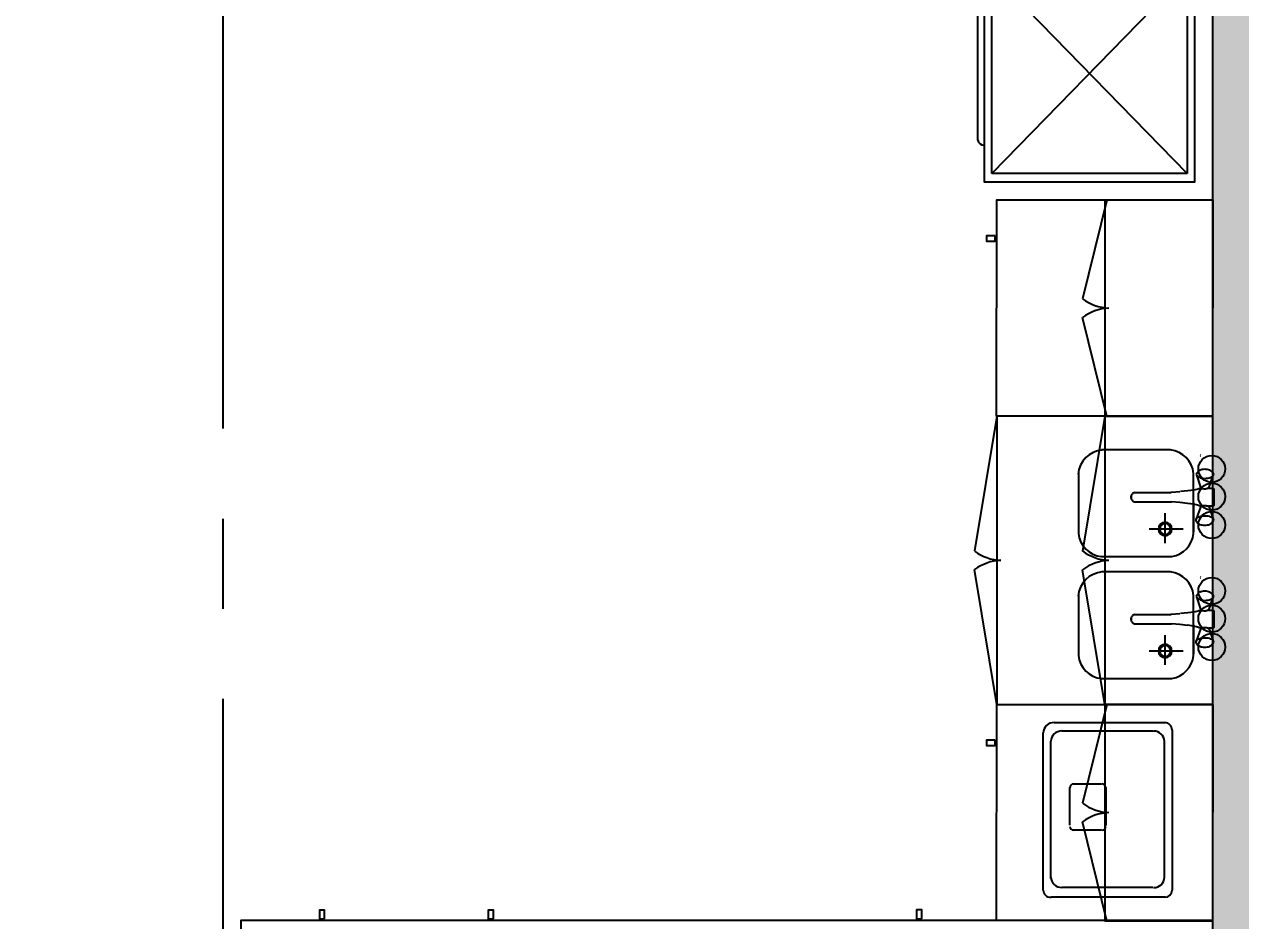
# Model space of a CAD drawing. Header units: millimetres. Extents: x -9318 to 9016603, y 0 to 838141.
# Drawn here: x 74851 to 78229, y 338155 to 340642 of the extents above; entities that cross this region are included whole.
import ezdxf
from ezdxf import colors
from ezdxf.entities.mleader import LeaderData, LeaderLine
from ezdxf.math import Vec2, Vec3

# ---------------------------------------------------------------- set-up
doc = ezdxf.new("R2010")
doc.units = ezdxf.units.MM
doc.linetypes.add('CENTER', pattern=[2, 1.25, -0.25, 0.25, -0.25])
doc.layers.add('ТХ_ВК_оборуд.ТХ', color=250, linetype='Continuous')
doc.styles.add('ISOCPEUR', font='isocpeur.ttf', dxfattribs={"width": 0.7})

# ---------------------------------------------------------------- blocks, each defined once
blk = doc.blocks.new('_DotSmall')
at = {"color": 8, "linetype": 'ByBlock', "const_width": 0.5}
blk.add_lwpolyline([(-0.0625, 0, 1), (0.0625, 0, 1)], format="xyb", close=True, dxfattribs=at)
blk = doc.blocks.new('шкаф мойка 2-х 800х600')
at = {"color": 8, "extrusion": (-6.19743e-05, -0.000470712, 1)}
for p, q in [((-12240, -147209, 0), (-12178.1, -147583.1, 0)), ((-12240, -147909, -0.1), (-12240, -147309, 0.1)), ((-12240, -148009, 0), (-12178.1, -147634.9, 0))]:
    blk.add_line(p, q, dxfattribs=at)
at = {"color": 8}
blk.add_lwpolyline([(-12240, -148009), (-12240, -147209), (-12840, -147209), (-12840, -148009)], close=True, dxfattribs=at)
at = {"color": 8, "extrusion": (-6.19743e-05, -0.000470712, 1)}
for centre, radius, start, end in [((-12257, -147476.8, 70.2), 132.3, 272.7246, 306.5699), ((-12256.4, -147739.6, 70.2), 130.8, 53.2335, 87.489)]:
    blk.add_arc(centre, radius, start, end, dxfattribs=at)
at = {"layer": 'ТХ_ВК_оборуд.ТХ', "color": 8}
for p, q in [((-12707.6, -147318.5), (-12707.7, -147401.6)), ((-12841.4, -147382.3), (-12841, -147380.2)), ((-12841, -147380.2), (-12839.9, -147378.2)), ((-12839.9, -147378.2), (-12836.2, -147373.7)), ((-12836.2, -147373.7), (-12834.7, -147372.1)), ((-12834.7, -147372.1), (-12832.7, -147370.7)), ((-12832.7, -147370.7), (-12830.2, -147369.4)), ((-12830.2, -147369.4), (-12827.4, -147368.4)), ((-12827.4, -147368.4), (-12824.2, -147367.7)), ((-12824.2, -147367.7), (-12820.8, -147367.2)), ((-12820.8, -147367.2), (-12817.4, -147367.1)), ((-12817.4, -147367.1), (-12813.9, -147367.2)), ((-12813.9, -147367.2), (-12810.5, -147367.7)), ((-12810.5, -147367.7), (-12807.4, -147368.4)), ((-12807.4, -147368.4), (-12804.5, -147369.4)), ((-12804.5, -147369.4), (-12802.1, -147370.7)), ((-12802.1, -147370.7), (-12800.1, -147372.1)), ((-12800.1, -147372.1), (-12798.6, -147373.7)), ((-12794.8, -147378.2), (-12798.6, -147373.7)), ((-12794.8, -147378.2), (-12793.7, -147380.2)), ((-12793.7, -147380.2), (-12793.4, -147382.3)), ((-12757.5, -147357.2), (-12663.3, -147357.3)), ((-12841, -147384.4), (-12841.4, -147382.3)), ((-12839.9, -147386.4), (-12841, -147384.4)), ((-12839.9, -147386.4), (-12841, -147384.4)), ((-12829.2, -147418), (-12841, -147384.4)), ((-12838.2, -147388.3), (-12839.9, -147386.4)), ((-12838.2, -147388.3), (-12839.9, -147386.4)), ((-12835.8, -147390), (-12838.2, -147388.3)), ((-12835.8, -147390), (-12838.2, -147388.3)), ((-12832.8, -147391.5), (-12835.8, -147390)), ((-12832.8, -147391.5), (-12835.8, -147390)), ((-12829.4, -147392.7), (-12832.8, -147391.5)), ((-12829.4, -147392.7), (-12832.8, -147391.5)), ((-12825.6, -147393.6), (-12829.4, -147392.7)), ((-12825.6, -147393.6), (-12829.4, -147392.7)), ((-12821.5, -147394.1), (-12825.6, -147393.6)), ((-12821.5, -147394.1), (-12825.6, -147393.6)), ((-12817.4, -147394.3), (-12821.5, -147394.1)), ((-12817.4, -147394.3), (-12821.5, -147394.1)), ((-12813.2, -147394.1), (-12817.4, -147394.3)), ((-12813.2, -147394.1), (-12817.4, -147394.3)), ((-12809.2, -147393.6), (-12813.2, -147394.1)), ((-12809.2, -147393.6), (-12813.2, -147394.1)), ((-12805.4, -147392.7), (-12809.2, -147393.6)), ((-12805.4, -147392.7), (-12809.2, -147393.6)), ((-12805.6, -147418), (-12793.7, -147384.4)), ((-12801.9, -147391.5), (-12805.4, -147392.7)), ((-12801.9, -147391.5), (-12805.4, -147392.7)), ((-12799, -147390), (-12801.9, -147391.5)), ((-12799, -147390), (-12801.9, -147391.5)), ((-12796.6, -147388.3), (-12799, -147390)), ((-12794.8, -147386.4), (-12796.6, -147388.3)), ((-12793.7, -147384.4), (-12794.8, -147386.4)), ((-12793.4, -147382.3), (-12793.7, -147384.4)), ((-12842.4, -147423.6), (-12842.3, -147423.1)), ((-12842.4, -147423.6), (-12842.3, -147423.1)), ((-12842.4, -147467.6), (-12842.4, -147423.6)), ((-12842.3, -147423.1), (-12842.2, -147422.6)), ((-12842.3, -147423.1), (-12842.2, -147422.6)), ((-12842.2, -147422.6), (-12842, -147422.1)), ((-12842.2, -147422.6), (-12842, -147422.1)), ((-12842, -147422.1), (-12841.7, -147421.7)), ((-12842, -147422.1), (-12841.7, -147421.7)), ((-12841.7, -147421.7), (-12841.3, -147421.3)), ((-12841.7, -147421.7), (-12841.3, -147421.3)), ((-12841.3, -147421.3), (-12840.9, -147421)), ((-12841.3, -147421.3), (-12840.9, -147421)), ((-12840.9, -147421), (-12840.4, -147420.8)), ((-12840.9, -147421), (-12840.4, -147420.8)), ((-12840.4, -147420.8), (-12839.9, -147420.6)), ((-12840.4, -147420.8), (-12839.9, -147420.6)), ((-12839.9, -147420.6), (-12839.4, -147420.6)), ((-12839.9, -147420.6), (-12839.4, -147420.6)), ((-12839.4, -147420.6), (-12827.4, -147420.6)), ((-12828.7, -147419), (-12829.2, -147418)), ((-12828.7, -147419), (-12829.2, -147418)), ((-12827.8, -147419.9), (-12828.7, -147419)), ((-12827.8, -147419.9), (-12828.7, -147419)), ((-12826.6, -147420.8), (-12827.8, -147419.9)), ((-12826.6, -147420.8), (-12827.8, -147419.9)), ((-12827.4, -147420.6), (-12827.4, -147420.2)), ((-12825.1, -147421.5), (-12826.6, -147420.8)), ((-12825.1, -147421.5), (-12826.6, -147420.8)), ((-12823.4, -147422.1), (-12825.1, -147421.5)), ((-12823.4, -147422.1), (-12825.1, -147421.5)), ((-12821.5, -147422.6), (-12823.4, -147422.1)), ((-12821.5, -147422.6), (-12823.4, -147422.1)), ((-12819.5, -147422.8), (-12821.5, -147422.6)), ((-12819.5, -147422.8), (-12821.5, -147422.6)), ((-12817.4, -147422.9), (-12819.5, -147422.8)), ((-12817.4, -147422.9), (-12819.5, -147422.8)), ((-12815.3, -147422.8), (-12817.4, -147422.9)), ((-12815.3, -147422.8), (-12817.4, -147422.9)), ((-12813.3, -147422.6), (-12815.3, -147422.8)), ((-12813.3, -147422.6), (-12815.3, -147422.8)), ((-12811.4, -147422.1), (-12813.3, -147422.6)), ((-12811.4, -147422.1), (-12813.3, -147422.6)), ((-12809.7, -147421.5), (-12811.4, -147422.1)), ((-12809.7, -147421.5), (-12811.4, -147422.1)), ((-12808.2, -147420.8), (-12809.7, -147421.5)), ((-12808.2, -147420.8), (-12809.7, -147421.5)), ((-12807, -147419.9), (-12808.2, -147420.8)), ((-12807, -147419.9), (-12808.2, -147420.8)), ((-12807.4, -147420.6), (-12807.4, -147420.2)), ((-12807.4, -147420.6), (-12805.4, -147420.6)), ((-12807.4, -147420.6), (-12805.4, -147420.6)), ((-12806.1, -147419), (-12807, -147419.9)), ((-12806.1, -147419), (-12807, -147419.9)), ((-12805.6, -147418), (-12806.1, -147419)), ((-12805.6, -147418), (-12806.1, -147419)), ((-12805.4, -147420.6), (-12804.9, -147420.6)), ((-12805.4, -147420.6), (-12804.9, -147420.6)), ((-12804.9, -147420.6), (-12804.3, -147420.8)), ((-12804.9, -147420.6), (-12804.3, -147420.8)), ((-12804.3, -147420.8), (-12797.5, -147423.7)), ((-12804.3, -147420.8), (-12797.5, -147423.7)), ((-12797.8, -147423.6), (-12785.7, -147426.3)), ((-12785.7, -147426.3), (-12769.5, -147428.6)), ((-12769.6, -147428.5), (-12748.5, -147430.6)), ((-12748.5, -147430.6), (-12725.2, -147432.4)), ((-12723.2, -147432.6), (-12725.2, -147432.4)), ((-12723.2, -147432.6), (-12725.2, -147432.4)), ((-12723.1, -147432.6), (-12723.2, -147432.6)), ((-12622.4, -147432.6), (-12723.2, -147432.6)), ((-12620.4, -147433.2), (-12622.4, -147432.6)), ((-12620.4, -147433.2), (-12622.4, -147432.6)), ((-12618.6, -147434.2), (-12620.4, -147433.2)), ((-12618.6, -147434.2), (-12620.4, -147433.2)), ((-12616.8, -147435.5), (-12618.6, -147434.2)), ((-12615.4, -147437.2), (-12616.8, -147435.5)), ((-12615.4, -147437.2), (-12616.8, -147435.5)), ((-12614.2, -147439), (-12615.4, -147437.2)), ((-12614.2, -147439), (-12615.4, -147437.2)), ((-12613.3, -147441.1), (-12614.2, -147439)), ((-12613.3, -147441.1), (-12614.2, -147439)), ((-12613.3, -147440.6), (-12614, -147439.5)), ((-12612.7, -147442.2), (-12613.3, -147440.6)), ((-12612.8, -147443.3), (-12613.3, -147441.1)), ((-12612.8, -147443.3), (-12613.3, -147441.1)), ((-12613.3, -147450), (-12612.8, -147447.8)), ((-12613.3, -147450), (-12612.8, -147447.8)), ((-12612.6, -147445.6), (-12612.8, -147443.3)), ((-12612.6, -147445.6), (-12612.8, -147443.3)), ((-12612.8, -147447.8), (-12612.6, -147445.6)), ((-12612.8, -147447.8), (-12612.6, -147445.6)), ((-12612.3, -147443.8), (-12612.7, -147442.2)), ((-12612.7, -147449), (-12612.3, -147447.3)), ((-12612.2, -147445.6), (-12612.3, -147443.8)), ((-12612.3, -147447.3), (-12612.2, -147445.6)), ((-12842.3, -147468.1), (-12842.4, -147467.6)), ((-12842.3, -147468.1), (-12842.4, -147467.6)), ((-12842.2, -147468.6), (-12842.3, -147468.1)), ((-12842.2, -147468.6), (-12842.3, -147468.1)), ((-12842, -147469.1), (-12842.2, -147468.6)), ((-12842, -147469.1), (-12842.2, -147468.6)), ((-12841.7, -147469.5), (-12842, -147469.1)), ((-12841.7, -147469.5), (-12842, -147469.1)), ((-12841.3, -147469.9), (-12841.7, -147469.5)), ((-12841.3, -147469.9), (-12841.7, -147469.5)), ((-12840.9, -147470.2), (-12841.3, -147469.9)), ((-12840.9, -147470.2), (-12841.3, -147469.9)), ((-12829.2, -147473.2), (-12841, -147506.8)), ((-12829.2, -147473.2), (-12841, -147506.8)), ((-12840.4, -147470.4), (-12840.9, -147470.2)), ((-12840.4, -147470.4), (-12840.9, -147470.2)), ((-12839.9, -147470.5), (-12840.4, -147470.4)), ((-12839.9, -147470.5), (-12840.4, -147470.4)), ((-12839.4, -147470.6), (-12839.9, -147470.5)), ((-12839.4, -147470.6), (-12839.9, -147470.5)), ((-12827.4, -147470.6), (-12839.4, -147470.6)), ((-12829.2, -147473.2), (-12828.7, -147472.2)), ((-12829.2, -147473.2), (-12828.7, -147472.2)), ((-12828.7, -147472.2), (-12827.8, -147471.2)), ((-12828.7, -147472.2), (-12827.8, -147471.2)), ((-12827.8, -147471.2), (-12826.6, -147470.4)), ((-12827.8, -147471.2), (-12826.6, -147470.4)), ((-12827.4, -147470.6), (-12827.4, -147471)), ((-12826.6, -147470.4), (-12825.1, -147469.6)), ((-12826.6, -147470.4), (-12825.1, -147469.6)), ((-12825.1, -147469.6), (-12823.4, -147469)), ((-12825.1, -147469.6), (-12823.4, -147469)), ((-12823.4, -147469), (-12821.5, -147468.6)), ((-12823.4, -147469), (-12821.5, -147468.6)), ((-12821.5, -147468.6), (-12819.5, -147468.3)), ((-12821.5, -147468.6), (-12819.5, -147468.3)), ((-12819.5, -147468.3), (-12817.4, -147468.2)), ((-12819.5, -147468.3), (-12817.4, -147468.2)), ((-12817.4, -147468.2), (-12815.3, -147468.3)), ((-12817.4, -147468.2), (-12815.3, -147468.3)), ((-12815.3, -147468.3), (-12813.3, -147468.6)), ((-12815.3, -147468.3), (-12813.3, -147468.6)), ((-12813.3, -147468.6), (-12811.4, -147469)), ((-12813.3, -147468.6), (-12811.4, -147469)), ((-12811.4, -147469), (-12809.7, -147469.6)), ((-12811.4, -147469), (-12809.7, -147469.6)), ((-12809.7, -147469.6), (-12808.2, -147470.4)), ((-12809.7, -147469.6), (-12808.2, -147470.4)), ((-12808.2, -147470.4), (-12807, -147471.2)), ((-12808.2, -147470.4), (-12807, -147471.2)), ((-12805.4, -147470.6), (-12807.4, -147470.6)), ((-12807.4, -147470.6), (-12807.4, -147471)), ((-12807, -147471.2), (-12806.1, -147472.2)), ((-12806.8, -147473.8), (-12795, -147507.4)), ((-12805.6, -147471), (-12798.7, -147468.1)), ((-12799, -147468.2), (-12787, -147465.5)), ((-12787, -147465.5), (-12770.7, -147463.2)), ((-12770.8, -147463.2), (-12749.7, -147461.2)), ((-12748.5, -147460.6), (-12725.2, -147458.8)), ((-12725.2, -147458.8), (-12723.2, -147458.6)), ((-12725.2, -147458.8), (-12723.2, -147458.6)), ((-12622.4, -147458.6), (-12723.2, -147458.6)), ((-12622.4, -147458.6), (-12723.2, -147458.6)), ((-12622.4, -147458.6), (-12620.4, -147458)), ((-12622.4, -147458.6), (-12620.4, -147458)), ((-12620.4, -147458), (-12618.6, -147457)), ((-12618.6, -147457), (-12616.8, -147455.6)), ((-12616.8, -147455.6), (-12615.4, -147454)), ((-12616.8, -147455.6), (-12615.4, -147454)), ((-12615.4, -147454), (-12614.2, -147452.1)), ((-12615.4, -147454), (-12614.2, -147452.1)), ((-12614.2, -147452.1), (-12613.3, -147450)), ((-12614.2, -147452.1), (-12613.3, -147450)), ((-12614, -147451.7), (-12613.3, -147450.6)), ((-12613.3, -147450.6), (-12612.7, -147449)), ((-12841.4, -147508.9), (-12841, -147506.8)), ((-12841, -147511), (-12841.4, -147508.9)), ((-12841, -147506.8), (-12839.9, -147504.8)), ((-12839.9, -147513), (-12841, -147511)), ((-12839.9, -147504.8), (-12838.2, -147502.9)), ((-12839.9, -147513), (-12836.2, -147517.5)), ((-12838.2, -147502.9), (-12835.8, -147501.2)), ((-12835.8, -147501.2), (-12832.8, -147499.7)), ((-12832.8, -147499.7), (-12829.4, -147498.5)), ((-12829.4, -147498.5), (-12825.6, -147497.6)), ((-12825.6, -147497.6), (-12821.5, -147497.1)), ((-12821.5, -147497.1), (-12817.4, -147496.9)), ((-12817.4, -147496.9), (-12813.2, -147497.1)), ((-12813.2, -147497.1), (-12809.2, -147497.6)), ((-12809.2, -147497.6), (-12805.4, -147498.5)), ((-12806.6, -147499.1), (-12803.2, -147500.3)), ((-12803.2, -147500.3), (-12800.2, -147501.8)), ((-12800.2, -147501.8), (-12797.8, -147503.5)), ((-12796.1, -147513.6), (-12799.8, -147518.1)), ((-12797.8, -147503.5), (-12796.1, -147505.4)), ((-12796.1, -147505.4), (-12795, -147507.4)), ((-12795, -147511.6), (-12796.1, -147513.6)), ((-12795, -147507.4), (-12794.6, -147509.5)), ((-12794.6, -147509.5), (-12795, -147511.6)), ((-12834.7, -147519.1), (-12836.2, -147517.5)), ((-12832.7, -147520.5), (-12834.7, -147519.1)), ((-12830.2, -147521.7), (-12832.7, -147520.5)), ((-12827.4, -147522.7), (-12830.2, -147521.7)), ((-12824.2, -147523.5), (-12827.4, -147522.7)), ((-12820.8, -147523.9), (-12824.2, -147523.5)), ((-12817.4, -147524.1), (-12820.8, -147523.9)), ((-12813.9, -147523.9), (-12817.4, -147524.1)), ((-12810.5, -147523.5), (-12813.9, -147523.9)), ((-12807.4, -147522.7), (-12810.5, -147523.5)), ((-12804.5, -147521.7), (-12807.4, -147522.7)), ((-12803.3, -147521.1), (-12805.8, -147522.4)), ((-12801.3, -147519.7), (-12803.3, -147521.1)), ((-12799.8, -147518.1), (-12801.3, -147519.7)), ((-12806.1, -147562.2), (-12805.6, -147563.2)), ((-12804.9, -147560.5), (-12805.4, -147560.6)), ((-12804.9, -147560.5), (-12805.4, -147560.6)), ((-12804.3, -147560.4), (-12804.9, -147560.5)), ((-12707.6, -147657), (-12707.7, -147740.1)), ((-12841.4, -147720.8), (-12841, -147718.7)), ((-12841, -147718.7), (-12839.9, -147716.7)), ((-12839.9, -147716.7), (-12836.2, -147712.2)), ((-12836.2, -147712.2), (-12834.7, -147710.6)), ((-12834.7, -147710.6), (-12832.7, -147709.2)), ((-12832.7, -147709.2), (-12830.2, -147707.9)), ((-12830.2, -147707.9), (-12827.4, -147706.9)), ((-12827.4, -147706.9), (-12824.2, -147706.2)), ((-12824.2, -147706.2), (-12820.8, -147705.7)), ((-12820.8, -147705.7), (-12817.4, -147705.6)), ((-12817.4, -147705.6), (-12813.9, -147705.7)), ((-12813.9, -147705.7), (-12810.5, -147706.2)), ((-12810.5, -147706.2), (-12807.4, -147706.9)), ((-12807.4, -147706.9), (-12804.5, -147707.9)), ((-12804.5, -147707.9), (-12802.1, -147709.2)), ((-12802.1, -147709.2), (-12800.1, -147710.6)), ((-12800.1, -147710.6), (-12798.6, -147712.2)), ((-12794.8, -147716.7), (-12798.6, -147712.2)), ((-12794.8, -147716.7), (-12793.7, -147718.7)), ((-12793.7, -147718.7), (-12793.4, -147720.8)), ((-12757.5, -147695.8), (-12663.3, -147695.8)), ((-12841, -147722.9), (-12841.4, -147720.8)), ((-12839.9, -147724.9), (-12841, -147722.9)), ((-12839.9, -147724.9), (-12841, -147722.9)), ((-12829.2, -147756.5), (-12841, -147722.9)), ((-12838.2, -147726.8), (-12839.9, -147724.9)), ((-12838.2, -147726.8), (-12839.9, -147724.9)), ((-12835.8, -147728.5), (-12838.2, -147726.8)), ((-12835.8, -147728.5), (-12838.2, -147726.8)), ((-12832.8, -147730), (-12835.8, -147728.5)), ((-12832.8, -147730), (-12835.8, -147728.5)), ((-12829.4, -147731.2), (-12832.8, -147730)), ((-12829.4, -147731.2), (-12832.8, -147730)), ((-12825.6, -147732.1), (-12829.4, -147731.2)), ((-12825.6, -147732.1), (-12829.4, -147731.2)), ((-12821.5, -147732.6), (-12825.6, -147732.1)), ((-12821.5, -147732.6), (-12825.6, -147732.1)), ((-12817.4, -147732.8), (-12821.5, -147732.6)), ((-12817.4, -147732.8), (-12821.5, -147732.6)), ((-12813.2, -147732.6), (-12817.4, -147732.8)), ((-12813.2, -147732.6), (-12817.4, -147732.8)), ((-12809.2, -147732.1), (-12813.2, -147732.6)), ((-12809.2, -147732.1), (-12813.2, -147732.6)), ((-12805.4, -147731.2), (-12809.2, -147732.1)), ((-12805.4, -147731.2), (-12809.2, -147732.1)), ((-12805.6, -147756.5), (-12793.7, -147722.9)), ((-12801.9, -147730), (-12805.4, -147731.2)), ((-12801.9, -147730), (-12805.4, -147731.2)), ((-12799, -147728.5), (-12801.9, -147730)), ((-12799, -147728.5), (-12801.9, -147730)), ((-12796.6, -147726.8), (-12799, -147728.5)), ((-12794.8, -147724.9), (-12796.6, -147726.8)), ((-12793.7, -147722.9), (-12794.8, -147724.9)), ((-12793.4, -147720.8), (-12793.7, -147722.9)), ((-12842.4, -147762.1), (-12842.3, -147761.6)), ((-12842.4, -147762.1), (-12842.3, -147761.6)), ((-12842.4, -147806.1), (-12842.4, -147762.1)), ((-12842.3, -147761.6), (-12842.2, -147761.1)), ((-12842.3, -147761.6), (-12842.2, -147761.1)), ((-12842.2, -147761.1), (-12842, -147760.6)), ((-12842.2, -147761.1), (-12842, -147760.6)), ((-12842, -147760.6), (-12841.7, -147760.2)), ((-12842, -147760.6), (-12841.7, -147760.2)), ((-12841.7, -147760.2), (-12841.3, -147759.8)), ((-12841.7, -147760.2), (-12841.3, -147759.8)), ((-12841.3, -147759.8), (-12840.9, -147759.5)), ((-12841.3, -147759.8), (-12840.9, -147759.5)), ((-12840.9, -147759.5), (-12840.4, -147759.3)), ((-12840.9, -147759.5), (-12840.4, -147759.3)), ((-12840.4, -147759.3), (-12839.9, -147759.1)), ((-12840.4, -147759.3), (-12839.9, -147759.1)), ((-12839.9, -147759.1), (-12839.4, -147759.1)), ((-12839.9, -147759.1), (-12839.4, -147759.1)), ((-12839.4, -147759.1), (-12827.4, -147759.1)), ((-12828.7, -147757.5), (-12829.2, -147756.5)), ((-12828.7, -147757.5), (-12829.2, -147756.5)), ((-12827.8, -147758.4), (-12828.7, -147757.5)), ((-12827.8, -147758.4), (-12828.7, -147757.5)), ((-12826.6, -147759.3), (-12827.8, -147758.4)), ((-12826.6, -147759.3), (-12827.8, -147758.4)), ((-12827.4, -147759.1), (-12827.4, -147758.7)), ((-12825.1, -147760), (-12826.6, -147759.3)), ((-12825.1, -147760), (-12826.6, -147759.3)), ((-12823.4, -147760.6), (-12825.1, -147760)), ((-12823.4, -147760.6), (-12825.1, -147760)), ((-12821.5, -147761.1), (-12823.4, -147760.6)), ((-12821.5, -147761.1), (-12823.4, -147760.6)), ((-12819.5, -147761.3), (-12821.5, -147761.1)), ((-12819.5, -147761.3), (-12821.5, -147761.1)), ((-12817.4, -147761.4), (-12819.5, -147761.3)), ((-12817.4, -147761.4), (-12819.5, -147761.3)), ((-12815.3, -147761.3), (-12817.4, -147761.4)), ((-12815.3, -147761.3), (-12817.4, -147761.4)), ((-12813.3, -147761.1), (-12815.3, -147761.3)), ((-12813.3, -147761.1), (-12815.3, -147761.3)), ((-12811.4, -147760.6), (-12813.3, -147761.1)), ((-12811.4, -147760.6), (-12813.3, -147761.1)), ((-12809.7, -147760), (-12811.4, -147760.6)), ((-12809.7, -147760), (-12811.4, -147760.6)), ((-12808.2, -147759.3), (-12809.7, -147760)), ((-12808.2, -147759.3), (-12809.7, -147760)), ((-12807, -147758.4), (-12808.2, -147759.3)), ((-12807, -147758.4), (-12808.2, -147759.3)), ((-12807.4, -147759.1), (-12807.4, -147758.7)), ((-12807.4, -147759.1), (-12805.4, -147759.1)), ((-12807.4, -147759.1), (-12805.4, -147759.1)), ((-12806.1, -147757.5), (-12807, -147758.4)), ((-12806.1, -147757.5), (-12807, -147758.4)), ((-12805.6, -147756.5), (-12806.1, -147757.5)), ((-12805.6, -147756.5), (-12806.1, -147757.5)), ((-12805.4, -147759.1), (-12804.9, -147759.1)), ((-12805.4, -147759.1), (-12804.9, -147759.1)), ((-12804.9, -147759.1), (-12804.3, -147759.3)), ((-12804.9, -147759.1), (-12804.3, -147759.3)), ((-12804.3, -147759.3), (-12797.5, -147762.2)), ((-12804.3, -147759.3), (-12797.5, -147762.2)), ((-12797.8, -147762.1), (-12785.7, -147764.8)), ((-12785.7, -147764.8), (-12769.5, -147767.1)), ((-12769.6, -147767.1), (-12748.5, -147769.1)), ((-12748.5, -147769.1), (-12725.2, -147770.9)), ((-12723.2, -147771.1), (-12725.2, -147770.9)), ((-12723.2, -147771.1), (-12725.2, -147770.9)), ((-12723.1, -147771.1), (-12723.2, -147771.1)), ((-12622.4, -147771.1), (-12723.2, -147771.1)), ((-12620.4, -147771.7), (-12622.4, -147771.1)), ((-12620.4, -147771.7), (-12622.4, -147771.1)), ((-12618.6, -147772.7), (-12620.4, -147771.7)), ((-12618.6, -147772.7), (-12620.4, -147771.7)), ((-12616.8, -147774.1), (-12618.6, -147772.7)), ((-12615.4, -147775.7), (-12616.8, -147774.1)), ((-12615.4, -147775.7), (-12616.8, -147774.1)), ((-12614.2, -147777.5), (-12615.4, -147775.7)), ((-12614.2, -147777.5), (-12615.4, -147775.7)), ((-12613.3, -147779.6), (-12614.2, -147777.5)), ((-12613.3, -147779.6), (-12614.2, -147777.5)), ((-12613.3, -147779.1), (-12614, -147778)), ((-12612.7, -147780.7), (-12613.3, -147779.1)), ((-12612.8, -147781.8), (-12613.3, -147779.6)), ((-12612.8, -147781.8), (-12613.3, -147779.6)), ((-12613.3, -147788.5), (-12612.8, -147786.3)), ((-12613.3, -147788.5), (-12612.8, -147786.3)), ((-12612.6, -147784.1), (-12612.8, -147781.8)), ((-12612.6, -147784.1), (-12612.8, -147781.8)), ((-12612.8, -147786.3), (-12612.6, -147784.1)), ((-12612.8, -147786.3), (-12612.6, -147784.1)), ((-12612.3, -147782.4), (-12612.7, -147780.7)), ((-12612.7, -147787.5), (-12612.3, -147785.8)), ((-12612.2, -147784.1), (-12612.3, -147782.4)), ((-12612.3, -147785.8), (-12612.2, -147784.1)), ((-12842.3, -147806.6), (-12842.4, -147806.1)), ((-12842.3, -147806.6), (-12842.4, -147806.1)), ((-12842.2, -147807.1), (-12842.3, -147806.6)), ((-12842.2, -147807.1), (-12842.3, -147806.6)), ((-12842, -147807.6), (-12842.2, -147807.1)), ((-12842, -147807.6), (-12842.2, -147807.1)), ((-12841.7, -147808), (-12842, -147807.6)), ((-12841.7, -147808), (-12842, -147807.6)), ((-12841.3, -147808.4), (-12841.7, -147808)), ((-12841.3, -147808.4), (-12841.7, -147808)), ((-12840.9, -147808.7), (-12841.3, -147808.4)), ((-12840.9, -147808.7), (-12841.3, -147808.4)), ((-12829.2, -147811.7), (-12841, -147845.3)), ((-12829.2, -147811.7), (-12841, -147845.3)), ((-12840.4, -147808.9), (-12840.9, -147808.7)), ((-12840.4, -147808.9), (-12840.9, -147808.7)), ((-12839.9, -147809), (-12840.4, -147808.9)), ((-12839.9, -147809), (-12840.4, -147808.9)), ((-12839.4, -147809.1), (-12839.9, -147809)), ((-12839.4, -147809.1), (-12839.9, -147809)), ((-12827.4, -147809.1), (-12839.4, -147809.1)), ((-12829.2, -147811.7), (-12828.7, -147810.7)), ((-12829.2, -147811.7), (-12828.7, -147810.7)), ((-12828.7, -147810.7), (-12827.8, -147809.7)), ((-12828.7, -147810.7), (-12827.8, -147809.7)), ((-12827.8, -147809.7), (-12826.6, -147808.9)), ((-12827.8, -147809.7), (-12826.6, -147808.9)), ((-12827.4, -147809.1), (-12827.4, -147809.5)), ((-12826.6, -147808.9), (-12825.1, -147808.2)), ((-12826.6, -147808.9), (-12825.1, -147808.2)), ((-12825.1, -147808.2), (-12823.4, -147807.6)), ((-12825.1, -147808.2), (-12823.4, -147807.6)), ((-12823.4, -147807.6), (-12821.5, -147807.1)), ((-12823.4, -147807.6), (-12821.5, -147807.1)), ((-12821.5, -147807.1), (-12819.5, -147806.8)), ((-12821.5, -147807.1), (-12819.5, -147806.8)), ((-12819.5, -147806.8), (-12817.4, -147806.7)), ((-12819.5, -147806.8), (-12817.4, -147806.7)), ((-12817.4, -147806.7), (-12815.3, -147806.8)), ((-12817.4, -147806.7), (-12815.3, -147806.8)), ((-12815.3, -147806.8), (-12813.3, -147807.1)), ((-12815.3, -147806.8), (-12813.3, -147807.1)), ((-12813.3, -147807.1), (-12811.4, -147807.6)), ((-12813.3, -147807.1), (-12811.4, -147807.6)), ((-12811.4, -147807.6), (-12809.7, -147808.2)), ((-12811.4, -147807.6), (-12809.7, -147808.2)), ((-12809.7, -147808.2), (-12808.2, -147808.9)), ((-12809.7, -147808.2), (-12808.2, -147808.9)), ((-12808.2, -147808.9), (-12807, -147809.7)), ((-12808.2, -147808.9), (-12807, -147809.7)), ((-12805.4, -147809.1), (-12807.4, -147809.1)), ((-12807.4, -147809.1), (-12807.4, -147809.5)), ((-12807, -147809.7), (-12806.1, -147810.7)), ((-12806.8, -147812.3), (-12795, -147845.9)), ((-12805.6, -147809.5), (-12798.7, -147806.6)), ((-12799, -147806.7), (-12787, -147804)), ((-12787, -147804), (-12770.7, -147801.7)), ((-12770.8, -147801.7), (-12749.7, -147799.7)), ((-12748.5, -147799.1), (-12725.2, -147797.3)), ((-12725.2, -147797.3), (-12723.2, -147797.1)), ((-12725.2, -147797.3), (-12723.2, -147797.1)), ((-12622.4, -147797.1), (-12723.2, -147797.1)), ((-12622.4, -147797.1), (-12723.2, -147797.1)), ((-12622.4, -147797.1), (-12620.4, -147796.5)), ((-12622.4, -147797.1), (-12620.4, -147796.5)), ((-12620.4, -147796.5), (-12618.6, -147795.5)), ((-12618.6, -147795.5), (-12616.8, -147794.1)), ((-12616.8, -147794.1), (-12615.4, -147792.5)), ((-12616.8, -147794.1), (-12615.4, -147792.5)), ((-12615.4, -147792.5), (-12614.2, -147790.6)), ((-12615.4, -147792.5), (-12614.2, -147790.6)), ((-12614.2, -147790.6), (-12613.3, -147788.5)), ((-12614.2, -147790.6), (-12613.3, -147788.5)), ((-12614, -147790.2), (-12613.3, -147789.1)), ((-12613.3, -147789.1), (-12612.7, -147787.5)), ((-12841.4, -147847.4), (-12841, -147845.3)), ((-12841, -147849.5), (-12841.4, -147847.4)), ((-12841, -147845.3), (-12839.9, -147843.3)), ((-12839.9, -147851.5), (-12841, -147849.5)), ((-12839.9, -147843.3), (-12838.2, -147841.4)), ((-12839.9, -147851.5), (-12836.2, -147856)), ((-12838.2, -147841.4), (-12835.8, -147839.7)), ((-12835.8, -147839.7), (-12832.8, -147838.2)), ((-12832.8, -147838.2), (-12829.4, -147837)), ((-12829.4, -147837), (-12825.6, -147836.1)), ((-12825.6, -147836.1), (-12821.5, -147835.6)), ((-12821.5, -147835.6), (-12817.4, -147835.4)), ((-12817.4, -147835.4), (-12813.2, -147835.6)), ((-12813.2, -147835.6), (-12809.2, -147836.1)), ((-12809.2, -147836.1), (-12805.4, -147837)), ((-12806.6, -147837.6), (-12803.2, -147838.8)), ((-12803.2, -147838.8), (-12800.2, -147840.3)), ((-12800.2, -147840.3), (-12797.8, -147842)), ((-12796.1, -147852.1), (-12799.8, -147856.6)), ((-12797.8, -147842), (-12796.1, -147843.9)), ((-12796.1, -147843.9), (-12795, -147845.9)), ((-12795, -147850.1), (-12796.1, -147852.1)), ((-12795, -147845.9), (-12794.6, -147848)), ((-12794.6, -147848), (-12795, -147850.1)), ((-12834.7, -147857.6), (-12836.2, -147856)), ((-12832.7, -147859), (-12834.7, -147857.6)), ((-12830.2, -147860.2), (-12832.7, -147859)), ((-12827.4, -147861.2), (-12830.2, -147860.2)), ((-12824.2, -147862), (-12827.4, -147861.2)), ((-12820.8, -147862.4), (-12824.2, -147862)), ((-12817.4, -147862.6), (-12820.8, -147862.4)), ((-12813.9, -147862.4), (-12817.4, -147862.6)), ((-12810.5, -147862), (-12813.9, -147862.4)), ((-12807.4, -147861.2), (-12810.5, -147862)), ((-12804.5, -147860.2), (-12807.4, -147861.2)), ((-12803.3, -147859.6), (-12805.8, -147860.9)), ((-12801.3, -147858.2), (-12803.3, -147859.6)), ((-12799.8, -147856.6), (-12801.3, -147858.2)), ((-12806.1, -147900.7), (-12805.6, -147901.7)), ((-12804.9, -147899), (-12805.4, -147899.1)), ((-12804.9, -147899), (-12805.4, -147899.1)), ((-12804.3, -147898.9), (-12804.9, -147899))]:
    blk.add_line(p, q, dxfattribs=at)
for points in [[(-12530.4, -147280.6), (-12725.9, -147280.6)], [(-12786.3, -147344.8), (-12786.3, -147512.5)], [(-12466.3, -147512.6), (-12466.3, -147344.8)], [(-12786.8, -147349.3), (-12786.3, -147512.5)], [(-12786.8, -147390.8), (-12786.8, -147426.5)], [(-12722.2, -147576.6), (-12530.4, -147576.6)], [(-12530.4, -147619.2), (-12725.9, -147619.2)], [(-12786.3, -147683.3), (-12786.3, -147851)], [(-12466.3, -147851.1), (-12466.3, -147683.3)], [(-12786.8, -147687.8), (-12786.3, -147851)], [(-12786.8, -147729.3), (-12786.8, -147765)], [(-12722.2, -147915.2), (-12530.4, -147915.2)]]:
    blk.add_lwpolyline(points, dxfattribs=at)
for centre in [(-12837, -147368.4), (-12837, -147447.2), (-12837, -147524.2), (-12837, -147706.9), (-12837, -147785.7), (-12837, -147862.7)]:
    blk.add_circle(centre, 37.3, dxfattribs=at)
for centre, radius, start, end in [((-12712.8, -147353.5), 74, 100.2177, 173.2241), ((-12538.4, -147352.7), 72.5, 6.2832, 83.7168), ((-12714.3, -147504.6), 72.5, 185.6753, 263.7168), ((-12537.9, -147504.8), 72, 274.1728, 356.2085), ((-12712.8, -147692), 74, 100.2177, 173.2241), ((-12538.4, -147691.2), 72.5, 6.2832, 83.7168), ((-12714.3, -147843.1), 72.5, 185.6753, 263.7168), ((-12537.9, -147843.3), 72, 274.1728, 356.2085)]:
    blk.add_arc(centre, radius, start, end, dxfattribs=at)
at = {"layer": 'ТХ_ВК_оборуд.ТХ', "color": 8, "extrusion": (0, 0, -1)}
for centre, major_axis in [((-12707.6, -147357.3), (-13.2, -13.2)), ((-12707.6, -147357.3), (-10.8, -10.8)), ((-12707.6, -147695.8), (-13.2, -13.2)), ((-12707.6, -147695.8), (-10.8, -10.8))]:
    blk.add_ellipse(centre, major_axis=major_axis, ratio=1, start_param=4.712389, end_param=10.995574, dxfattribs=at)
blk = doc.blocks.new('хол бытовой 600х600')
at = {"color": 8, "ltscale": 100}
for p, q in [((-9468.8, -146985.2), (-8912.4, -146985.2)), ((-9468.8, -147526.8), (-9468.8, -146985.2)), ((-9468.8, -146985.2), (-8912.4, -147526.8)), ((-8912.4, -146985.2), (-8912.4, -147526.8)), ((-8912.4, -147526.8), (-9468.8, -147526.8))]:
    blk.add_line(p, q, dxfattribs=at)
at = {"color": 8}
for p, q in [((-8912.4, -146985.2), (-9468.8, -147526.8)), ((-9005, -147566.3), (-9367.6, -147566.3))]:
    blk.add_line(p, q, dxfattribs=at)
blk.add_lwpolyline([(-9492.1, -146963.3), (-9492.1, -147548.7), (-8889.1, -147548.7), (-8889.1, -146963.3)], close=True, dxfattribs=at)
for centre, start, end in [((-9363.3, -147548.6), 180.3125, 256.3667), ((-9009.3, -147548.6), 283.6333, 359.6875)]:
    blk.add_arc(centre, 18.2, start, end, dxfattribs=at)
blk = doc.blocks.new('шкаф стол 1 дв 600х600')
at = {"color": 8, "extrusion": (-6.19743e-05, -0.000470712, 1), "elevation": 70.5}
blk.add_lwpolyline([(-12827.5, -147385.6), (-12826.7, -146785.7), (-12226.7, -146785.7), (-12227.5, -147385.6)], close=True, dxfattribs=at)
at = {"color": 8, "elevation": 0.9}
blk.add_lwpolyline([(-12223, -147286.3), (-12198.6, -147286.3), (-12198.6, -147271.5), (-12223, -147271.5)], close=True, dxfattribs=at)
blk = doc.blocks.new('мультиварка')
at = {"color": 8, "linetype": 'ByBlock'}
for points in [[(-9579.5, -151493.5), (-9270.2, -151493.5), (-9270.2, -151493.5)], [(-9609.7, -151958.8), (-9609.9, -151522.2)], [(-9558, -151516.8), (-9306, -151516.8), (-9306, -151516.8)], [(-9252.2, -151515), (-9252.2, -151958.8)], [(-9588.4, -151926.2), (-9588.4, -151545.4)], [(-9273.7, -151543.3), (-9273.7, -151925.6)], [(-9527.1, -151663.5), (-9448.3, -151663.5), (-9448.3, -151663.5)], [(-9536.1, -151778.1), (-9536.1, -151674.2), (-9536.1, -151674.2)], [(-9435.8, -151674.2), (-9435.8, -151778.1), (-9435.8, -151778.1)], [(-9448.3, -151792.5), (-9527.1, -151792.5), (-9527.1, -151792.5)], [(-9306, -151951.6), (-9558.2, -151951.4), (-9558.2, -151951.4)], [(-9270.2, -151978.5), (-9588.2, -151978.5), (-9588.2, -151978.5)]]:
    blk.add_lwpolyline(points, dxfattribs=at)
for points in [[(-9579.5, -151493.5), (-9595.6, -151493.5), (-9609.9, -151506), (-9609.9, -151522.1)], [(-9252.2, -151515), (-9252.2, -151502.4), (-9261.2, -151493.5), (-9271.9, -151493.5)], [(-9558, -151516.8), (-9574.1, -151516.8), (-9588.4, -151529.3), (-9588.4, -151545.4)], [(-9273.6, -151545.8), (-9273.6, -151529.7), (-9286.2, -151517.1), (-9304.1, -151517.1)], [(-9525.3, -151663.5), (-9530.7, -151663.5), (-9536.1, -151668.8), (-9536.1, -151676)], [(-9435.8, -151676), (-9435.8, -151668.8), (-9441.1, -151663.5), (-9446.5, -151663.5)], [(-9536.1, -151781.7), (-9536.1, -151787.1), (-9530.7, -151792.5), (-9525.3, -151792.5)], [(-9446.5, -151792.5), (-9441.1, -151792.5), (-9435.8, -151787.1), (-9435.8, -151781.7)], [(-9588.7, -151922.7), (-9588.7, -151938.8), (-9574.3, -151951.4), (-9558.2, -151951.4)], [(-9304.1, -151951.8), (-9286.2, -151951.8), (-9273.6, -151939.2), (-9273.6, -151923.1)], [(-9609.7, -151958.8), (-9609.7, -151969.5), (-9600.8, -151978.5), (-9588.2, -151978.5)], [(-9271.9, -151978.5), (-9261.2, -151978.5), (-9252.2, -151969.5), (-9252.2, -151958.8)]]:
    blk.add_open_spline(points, degree=3, dxfattribs=at)
blk = doc.blocks.new('шкаф навесной 800х300')
at = {"color": 8, "extrusion": (-6.19743e-05, -0.000470712, 1)}
for p, q in [((-13580.8, -146436.7, 0.8), (-13518.9, -146810.7, 0.8)), ((-13580.8, -147136.7, 0.6), (-13580.8, -146536.7, 0.9)), ((-13580.8, -147236.7, 0.8), (-13518.9, -146862.5, 0.7))]:
    blk.add_line(p, q, dxfattribs=at)
at = {"color": 8, "elevation": 0.8}
blk.add_lwpolyline([(-13880.8, -147236.7), (-13580.8, -147236.7), (-13580.8, -146436.7), (-13880.8, -146436.7)], close=True, dxfattribs=at)
at = {"color": 8, "extrusion": (-6.19743e-05, -0.000470712, 1)}
for centre, radius, start, end in [((-13597.7, -146704.4, 70.7), 132.3, 272.7246, 306.5699), ((-13597.2, -146967.3, 70.7), 130.8, 53.2335, 87.489)]:
    blk.add_arc(centre, radius, start, end, dxfattribs=at)
blk = doc.blocks.new('шакф навесной 600х300')
at = {"color": 8, "extrusion": (-6.19743e-05, -0.000470712, 1)}
for p, q in [((-13586.5, -147327, 0.9), (-13518.9, -147601.1, 0.8)), ((-13580.8, -147927, 0.6), (-13580.8, -147327, 0.9)), ((-13586.4, -147927, 0.6), (-13518.9, -147652.9, 0.7))]:
    blk.add_line(p, q, dxfattribs=at)
at = {"color": 8, "elevation": 0.8}
blk.add_lwpolyline([(-13880.8, -147927), (-13580.8, -147927), (-13580.8, -147327), (-13880.8, -147327)], close=True, dxfattribs=at)
at = {"color": 8, "extrusion": (-6.19743e-05, -0.000470712, 1)}
for centre, radius, start, end in [((-13597.7, -147494.8, 71.1), 132.3, 272.7246, 306.5699), ((-13597.2, -147757.7, 71.1), 130.8, 53.2335, 87.489)]:
    blk.add_arc(centre, radius, start, end, dxfattribs=at)
blk = doc.blocks.new('Шкаф-стол под встр. тех тип 1')
at = {"color": 8}
for points, elevation in [([(-2466.8, 604.6), (-2466.8, 628.9), (-2481.6, 628.9), (-2481.6, 604.6)], 0.6), ([(-1997.5, 604.6), (-1997.5, 628.9), (-2012.3, 628.9), (-2012.3, 604.6)], 0.6), ([(-808, 605.4), (-808, 629.8), (-822.8, 629.8), (-822.8, 605.4)], 0.9)]:
    blk.add_lwpolyline(points, close=True, dxfattribs=dict(at, elevation=elevation))
blk.add_lwpolyline([(0, 0), (0, 600), (-2700, 600), (-2700, 0)], close=True, dxfattribs=at)

msp = doc.modelspace()

# ---------------------------------------------------------------- hatches: boundary and pattern name
at = {"ltscale": 100}
h = msp.add_hatch(dxfattribs=at)
h.set_pattern_fill('AR-CONC', color=256, scale=30)
h.set_pattern_definition([(50, (140697.8, 216407.27), (215.17805, -18.82564), [22.5, -247.5]), (355, (140697.8, 216407.27), (-41.6254, 225.65764), [18, -198]), (100.45144, (140715.72, 216405.7), (173.55265, 206.832), [19.12206, -210.34263]), (46.1842, (140697.8, 216467.27), (320.1724, -49.6558), [33.75, -371.25]), (96.63564, (140724.47, 216463.14), (280.3986, 292.2356), [28.6831, -315.5141]), (351.18416, (140697.8, 216467.27), (280.3986, 292.2356), [27, -297]), (21, (140727.8, 216452.27), (179.07212, -120.78567), [22.5, -247.5]), (326, (140727.8, 216452.27), (72.9946, 217.545), [18, -198]), (71.45144, (140742.72, 216442.2), (252.0667, 96.75935), [19.12206, -210.34263]), (37.5, (140697.79, 216407.274), (3.647957, 99.868156), [0, -195.6, 0, -201, 0, -198.75]), (7.5, (140697.79, 216407.27), (78.92086, 118.32351), [0, -114.6, 0, -191.1, 0, -75.75]), (327.5, (140630.89, 216407.274), (160.14673, -6.76646), [0, -75, 0, -234, 0, -310.5]), (317.5, (140600.9, 216407.27), (174.95585, 30.0315), [0, -97.5, 0, -155.4, 0, -220.5])])
h.paths.add_polyline_path([(79107.04, 343757.96), (78987.04, 343757.96), (78987.03, 342392.96), (78272.03, 342392.96), (78272.03, 343757.96), (78152.03, 343757.96), (78152.03, 334927.94), (76602.02, 334927.96), (76602.03, 334807.96), (81202.03, 334808.19), (81202.03, 334928.2), (78272.03, 334927.95), (78272.03, 337735.75), (79752.03, 337735.76), (79752.04, 337735.79), (83452.03, 337735.79), (83452.03, 337735.75), (87602.03, 337735.75), (87602.04, 337855.45), (85670.83, 337855.43), (85670.86, 338427.56), (85550.86, 338427.57), (85550.83, 337855.59), (83572.02, 337855.75), (83572.02, 338427.58), (83452.02, 338427.59), (83452.02, 337855.78), (82430.54, 337855.78), (82430.54, 338427.59), (82447.03, 338427.59), (82550.54, 338427.59), (82550.54, 337855.78), (82447.03, 337855.76), (81202.04, 337855.76), (81202.03, 338427.59), (81202.04, 337855.75), (79632.03, 337855.76), (79632.03, 338427.59), (79632.03, 338427.59), (79632.03, 337855.76), (79752.03, 337855.75), (79752.03, 338427.59), (79632.03, 338427.59), (79632.03, 337855.75), (79107.03, 337855.75), (79107.03, 338427.59), (79107.03, 338427.59), (79107.03, 337855.75), (78272.03, 337855.75), (78272.03, 338427.59), (87602.09, 338427.31), (87601.98, 337855.45), (87602.03, 337855.45), (87602.03, 338547.59), (86879.65, 338547.35), (83572.02, 338547.59), (83572.02, 339997.59), (83452.02, 339997.59), (83452.02, 338547.59), (78272.03, 338547.59), (78272.03, 340807.96), (81202.03, 340807.96), (81202.03, 340927.96), (78272.03, 340927.96), (78272.03, 342392.96), (78987.03, 342392.96), (78987.03, 340927.96), (79107.03, 340927.96)])

# ---------------------------------------------------------------- linework, layer by layer
at = {"linetype": 'CENTER', "ltscale": 1000}
msp.add_line((75402.03, 350770.43), (75402.03, 295038.08), dxfattribs=at)
at = {"ltscale": 100}
msp.add_lwpolyline([(78152.03, 334927.94), (78152.03, 343757.96)], dxfattribs=at)

# ---------------------------------------------------------------- block references
at = {"lineweight": 0, "rotation": 270}
msp.add_blockref('хол бытовой 600х600', (225065.3, 331315.81), dxfattribs=at)
at = {"rotation": 180}
for name, p in [('шкаф стол 1 дв 600х600', (65324.49, 192769.29, -0.28)), ('шакф навесной 600х300', (64271.22, 192227.86, -0.75)), ('шкаф мойка 2-х 800х600', (65311.99, 191545.94)), ('шкаф навесной 800х300', (64271.22, 192318.26, -0.75)), ('шкаф стол 1 дв 600х600', (65324.49, 191369.29, -0.28)), ('шакф навесной 600х300', (64271.22, 190827.86, -0.75))]:
    msp.add_blockref(name, p, dxfattribs=at)
at = {"lineweight": 0}
msp.add_blockref('мультиварка', (87290.72, 490198.27), dxfattribs=at)
msp.add_blockref('Шкаф-стол под встр. тех тип 1', (78152.03, 337554.91))

# ---------------------------------------------------------------- leaders
ml = msp.add_multileader_mtext('Standard')
ml.set_content('+13,200', color=8, style='ISOCPEUR')
ml.set_leader_properties(color=8, linetype='Continuous', lineweight=-1)
ml.set_arrow_properties(name='DOTSMALL')
ml.build(insert=Vec2(0, 0))
ml.multileader.update_dxf_attribs({"has_text_frame": 1, "text_left_attachment_type": 4, "text_right_attachment_type": 4, "dogleg_length": 100, "arrow_head_size": 180})
ctx = ml.context
ctx.base_point, ctx.char_height, ctx.arrow_head_size, ctx.landing_gap_size, ctx.plane_origin = Vec3(93068.63, 826103.47), 250, 180, 50, Vec3(90907.41, 825512.23)
ctx.left_attachment, ctx.right_attachment = 4, 4
notes = []
notes.append((ctx, [(0, (0, 0, 0), (0, 0), (1, 0), 1, [])]))
ctx.mtext.insert, ctx.mtext.width, ctx.mtext.line_spacing_style, ctx.mtext.flow_direction = Vec3(93118.63, 826436.81), 852.697, 2, 5
ml = msp.add_multileader_mtext('Standard')
ml.set_content('+11,550', color=8, style='ISOCPEUR')
ml.set_leader_properties(color=8, linetype='Continuous', lineweight=-1)
ml.set_arrow_properties(name='DOTSMALL')
ml.build(insert=Vec2(0, 0))
ml.multileader.update_dxf_attribs({"has_text_frame": 1, "text_left_attachment_type": 4, "text_right_attachment_type": 4, "dogleg_length": 100, "arrow_head_size": 180})
ctx = ml.context
ctx.base_point, ctx.char_height, ctx.arrow_head_size, ctx.landing_gap_size, ctx.plane_origin = Vec3(88068.63, 825358.47), 250, 180, 50, Vec3(85907.41, 824767.23)
ctx.left_attachment, ctx.right_attachment = 4, 4
notes.append((ctx, [(0, (0, 0, 0), (0, 0), (1, 0), 1, [])]))
ctx.mtext.insert, ctx.mtext.width, ctx.mtext.line_spacing_style, ctx.mtext.flow_direction = Vec3(88118.63, 825691.81), 852.697, 2, 5
ml = msp.add_multileader_mtext('Standard')
ml.set_content('+13,700', color=8, style='ISOCPEUR')
ml.set_leader_properties(color=8, linetype='Continuous', lineweight=-1)
ml.set_arrow_properties(name='DOTSMALL')
ml.build(insert=Vec2(0, 0))
ml.multileader.update_dxf_attribs({"has_text_frame": 1, "text_left_attachment_type": 4, "text_right_attachment_type": 4, "dogleg_length": 100, "arrow_head_size": 180})
ctx = ml.context
ctx.base_point, ctx.char_height, ctx.arrow_head_size, ctx.landing_gap_size, ctx.plane_origin = Vec3(118053.07, 658154.33), 250, 180, 50, Vec3(117803.7, 657493.51)
ctx.left_attachment, ctx.right_attachment = 4, 4
notes.append((ctx, [(0, (0, 0, 0), (0, 0), (1, 0), 1, [])]))
ctx.mtext.insert, ctx.mtext.width, ctx.mtext.line_spacing_style, ctx.mtext.flow_direction = Vec3(118103.07, 658487.66), 852.697, 2, 5
ml = msp.add_multileader_mtext('Standard')
ml.set_content('+13,700', color=8, style='ISOCPEUR')
ml.set_leader_properties(color=8, linetype='Continuous', lineweight=-1)
ml.set_arrow_properties(name='DOTSMALL')
ml.build(insert=Vec2(0, 0))
ml.multileader.update_dxf_attribs({"has_text_frame": 1, "text_left_attachment_type": 4, "text_right_attachment_type": 4, "dogleg_length": 100, "arrow_head_size": 180})
ctx = ml.context
ctx.base_point, ctx.char_height, ctx.arrow_head_size, ctx.landing_gap_size, ctx.plane_origin = Vec3(79585.57, 658000.47), 250, 180, 50, Vec3(77424.36, 657409.23)
ctx.left_attachment, ctx.right_attachment = 4, 4
notes.append((ctx, [(0, (0, 0, 0), (0, 0), (1, 0), 1, [])]))
ctx.mtext.insert, ctx.mtext.width, ctx.mtext.line_spacing_style, ctx.mtext.flow_direction = Vec3(79635.57, 658333.81), 852.697, 2, 5
ml = msp.add_multileader_mtext('Standard')
ml.set_content('+15,850', color=8, style='ISOCPEUR')
ml.set_leader_properties(color=8, linetype='Continuous', lineweight=-1)
ml.set_arrow_properties(name='DOTSMALL')
ml.build(insert=Vec2(0, 0))
ml.multileader.update_dxf_attribs({"has_text_frame": 1, "text_left_attachment_type": 4, "text_right_attachment_type": 4, "dogleg_length": 100, "arrow_head_size": 180})
ctx = ml.context
ctx.base_point, ctx.char_height, ctx.arrow_head_size, ctx.landing_gap_size, ctx.plane_origin = Vec3(78411.29, 652860.4), 250, 180, 50, Vec3(78329.9, 651149.71)
ctx.left_attachment, ctx.right_attachment = 4, 4
notes.append((ctx, [(0, (0, 0, 0), (0, 0), (1, 0), 1, [])]))
ctx.mtext.insert, ctx.mtext.width, ctx.mtext.defined_height, ctx.mtext.line_spacing_style, ctx.mtext.flow_direction = Vec3(78461.29, 653193.74), 696.0353, 776.46, 2, 5
ml = msp.add_multileader_mtext('Standard')
ml.set_content('+15,850', color=8, style='ISOCPEUR')
ml.set_leader_properties(color=8, linetype='Continuous', lineweight=-1)
ml.set_arrow_properties(name='DOTSMALL')
ml.build(insert=Vec2(0, 0))
ml.multileader.update_dxf_attribs({"has_text_frame": 1, "text_left_attachment_type": 4, "text_right_attachment_type": 4, "dogleg_length": 100, "arrow_head_size": 180})
ctx = ml.context
ctx.base_point, ctx.char_height, ctx.arrow_head_size, ctx.landing_gap_size, ctx.plane_origin = Vec3(116043.29, 652621.27), 250, 180, 50, Vec3(116522.41, 649668.82)
ctx.left_attachment, ctx.right_attachment = 4, 4
notes.append((ctx, [(0, (0, 0, 0), (0, 0), (1, 0), 1, [])]))
ctx.mtext.insert, ctx.mtext.width, ctx.mtext.line_spacing_style, ctx.mtext.flow_direction = Vec3(116093.29, 652954.61), 852.697, 2, 5
ml = msp.add_multileader_mtext('Standard')
ml.set_content('+9,800', color=8, style='ISOCPEUR')
ml.set_leader_properties(color=8, linetype='Continuous', lineweight=-1)
ml.set_arrow_properties(name='DOTSMALL')
ml.build(insert=Vec2(0, 0))
ml.multileader.update_dxf_attribs({"has_text_frame": 1, "text_left_attachment_type": 4, "text_right_attachment_type": 4, "dogleg_length": 100, "arrow_head_size": 180})
ctx = ml.context
ctx.base_point, ctx.char_height, ctx.arrow_head_size, ctx.landing_gap_size, ctx.plane_origin = Vec3(118053.07, 538154.33), 250, 180, 50, Vec3(117803.7, 537493.51)
ctx.left_attachment, ctx.right_attachment = 4, 4
notes.append((ctx, [(0, (0, 0, 0), (0, 0), (1, 0), 1, [])]))
ctx.mtext.insert, ctx.mtext.width, ctx.mtext.line_spacing_style, ctx.mtext.flow_direction = Vec3(118103.07, 538487.66), 852.697, 2, 5
ml = msp.add_multileader_mtext('Standard')
ml.set_content('+9,800', color=8, style='ISOCPEUR')
ml.set_leader_properties(color=8, linetype='Continuous', lineweight=-1)
ml.set_arrow_properties(name='DOTSMALL')
ml.build(insert=Vec2(0, 0))
ml.multileader.update_dxf_attribs({"has_text_frame": 1, "text_left_attachment_type": 4, "text_right_attachment_type": 4, "dogleg_length": 100, "arrow_head_size": 180})
ctx = ml.context
ctx.base_point, ctx.char_height, ctx.arrow_head_size, ctx.landing_gap_size, ctx.plane_origin = Vec3(79585.57, 538000.47), 250, 180, 50, Vec3(77424.36, 537409.23)
ctx.left_attachment, ctx.right_attachment = 4, 4
notes.append((ctx, [(0, (0, 0, 0), (0, 0), (1, 0), 1, [])]))
ctx.mtext.insert, ctx.mtext.width, ctx.mtext.line_spacing_style, ctx.mtext.flow_direction = Vec3(79635.57, 538333.81), 852.697, 2, 5
ml = msp.add_multileader_mtext('Standard')
ml.set_content('+11,750', color=8, style='ISOCPEUR')
ml.set_leader_properties(color=8, linetype='Continuous', lineweight=-1)
ml.set_arrow_properties(name='DOTSMALL')
ml.build(insert=Vec2(0, 0))
ml.multileader.update_dxf_attribs({"has_text_frame": 1, "text_left_attachment_type": 4, "text_right_attachment_type": 4, "dogleg_length": 100, "arrow_head_size": 180})
ctx = ml.context
ctx.base_point, ctx.char_height, ctx.arrow_head_size, ctx.landing_gap_size, ctx.plane_origin = Vec3(78411.29, 532860.4), 250, 180, 50, Vec3(78329.9, 531149.71)
ctx.left_attachment, ctx.right_attachment = 4, 4
notes.append((ctx, [(0, (0, 0, 0), (0, 0), (1, 0), 1, [])]))
ctx.mtext.insert, ctx.mtext.width, ctx.mtext.defined_height, ctx.mtext.line_spacing_style, ctx.mtext.flow_direction = Vec3(78461.29, 533193.74), 696.0353, 776.46, 2, 5
ml = msp.add_multileader_mtext('Standard')
ml.set_content('+11,750', color=8, style='ISOCPEUR')
ml.set_leader_properties(color=8, linetype='Continuous', lineweight=-1)
ml.set_arrow_properties(name='DOTSMALL')
ml.build(insert=Vec2(0, 0))
ml.multileader.update_dxf_attribs({"has_text_frame": 1, "text_left_attachment_type": 4, "text_right_attachment_type": 4, "dogleg_length": 100, "arrow_head_size": 180})
ctx = ml.context
ctx.base_point, ctx.char_height, ctx.arrow_head_size, ctx.landing_gap_size, ctx.plane_origin = Vec3(116043.29, 532621.27), 250, 180, 50, Vec3(116522.41, 529668.82)
ctx.left_attachment, ctx.right_attachment = 4, 4
notes.append((ctx, [(0, (0, 0, 0), (0, 0), (1, 0), 1, [])]))
ctx.mtext.insert, ctx.mtext.width, ctx.mtext.line_spacing_style, ctx.mtext.flow_direction = Vec3(116093.29, 532954.61), 852.697, 2, 5
ml = msp.add_multileader_mtext('Standard')
ml.set_content('+7,850', color=8, style='ISOCPEUR')
ml.set_leader_properties(color=8, linetype='Continuous', lineweight=-1)
ml.set_arrow_properties(name='DOTSMALL')
ml.build(insert=Vec2(0, 0))
ml.multileader.update_dxf_attribs({"has_text_frame": 1, "text_left_attachment_type": 4, "text_right_attachment_type": 4, "dogleg_length": 100, "arrow_head_size": 180})
ctx = ml.context
ctx.base_point, ctx.char_height, ctx.arrow_head_size, ctx.landing_gap_size, ctx.plane_origin = Vec3(82569.71, 434646.78), 250, 180, 50, Vec3(82488.32, 433379.22)
ctx.left_attachment, ctx.right_attachment = 4, 4
notes.append((ctx, [(0, (0, 0, 0), (0, 0), (1, 0), 1, [])]))
ctx.mtext.insert, ctx.mtext.width, ctx.mtext.line_spacing_style, ctx.mtext.flow_direction = Vec3(82619.71, 434980.11), 595.5678, 2, 5
for ctx, leaders in notes:
    for number, flags, end, landing, length, lines in leaders:
        leader = LeaderData()
        leader.index, (leader.has_last_leader_line, leader.has_dogleg_vector, leader.attachment_direction) = number, flags
        leader.last_leader_point, leader.dogleg_vector, leader.dogleg_length = Vec3(end), Vec3(landing), length
        for number, points, colour, breaks in lines:
            line = LeaderLine()
            line.index, line.vertices, line.color, line.breaks = number, Vec3.list(points), colors.encode_raw_color(colour), breaks
            leader.lines.append(line)
        ctx.leaders.append(leader)

doc.saveas('drawing.dxf')
